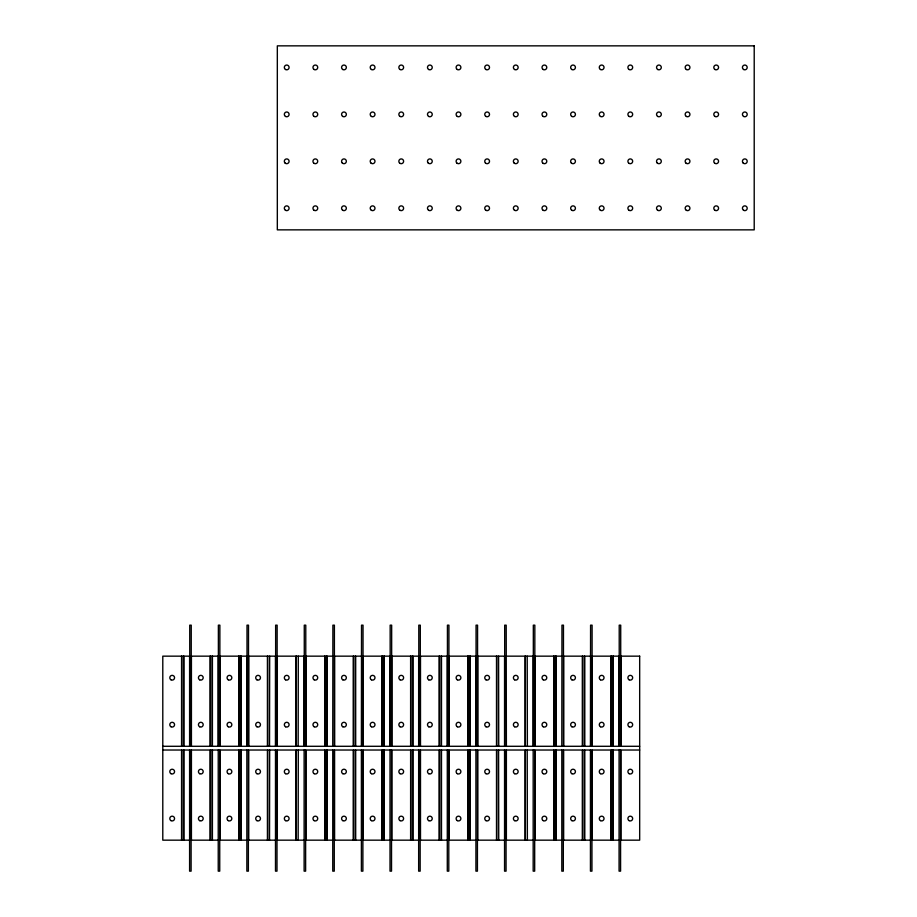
<?xml version="1.0" encoding="UTF-8"?>
<svg xmlns="http://www.w3.org/2000/svg" width="917" height="917" viewBox="0 0 917 917"><rect width="100%" height="100%" fill="white"/><g stroke="black" fill="none" stroke-linecap="round" stroke-linejoin="round"><path stroke-width="1.38" d="M162.79 746.289L639.676 746.289M162.79 750.026L181.566 750.026L181.566 840.167M639.676 750.026L620.912 750.026L620.912 840.167M620.912 656.159L620.912 746.289M620.717 746.289L620.717 625.165L619.216 625.165L619.216 746.289M619.078 656.159L619.078 746.289M619.078 750.026L619.078 871.15L620.58 871.15L620.58 750.026L611.238 750.026L611.238 840.167M613.255 656.159L613.255 746.289M613.255 750.026L613.255 840.167M613.118 656.159L613.118 746.289M613.118 750.026L613.118 840.167M611.238 656.159L611.238 746.289M611.043 656.159L611.043 746.289M611.043 840.167L611.043 750.026L592.279 750.026L592.279 840.167M592.279 656.159L592.279 746.289M592.095 746.289L592.095 625.165L590.582 625.165L590.445 746.289M590.445 750.026L590.445 871.15L591.946 871.15L591.946 750.026L582.604 750.026L582.604 840.167M584.622 656.159L584.622 746.289M584.622 750.026L584.622 840.167M584.484 656.159L584.484 746.289M584.484 750.026L584.484 840.167M582.604 656.159L582.604 746.289M582.41 656.159L582.41 746.289M582.41 840.167L582.41 750.026L563.646 750.026L563.646 840.167M563.646 656.159L563.646 746.289M563.462 746.289L563.462 625.165L561.961 625.165L561.812 746.289M561.812 750.026L561.812 871.15L563.313 871.15L563.313 750.026L553.971 750.026L553.971 840.167M556 656.159L556 746.289M556 750.026L556 840.167M555.851 656.159L555.851 746.289M555.851 750.026L555.851 840.167M553.971 656.159L553.971 746.289M553.776 656.159L553.776 746.289M553.776 840.167L553.776 750.026L535.012 750.026L535.012 840.167M535.012 656.159L535.012 746.289M534.829 746.289L534.829 625.165L533.327 625.165L533.327 746.289M533.178 656.159L533.178 746.289M533.178 750.026L533.178 871.15L534.68 871.15L534.68 750.026L525.349 750.026L525.349 840.167M527.218 656.159L527.367 746.289M527.218 750.026L527.367 840.167M525.349 656.159L525.349 746.289M525.143 656.159L525.143 746.289M525.143 840.167L525.143 750.026L506.379 750.026L506.379 840.167M506.379 746.289L506.195 625.165L504.694 625.165L504.694 746.289M504.556 656.159L504.556 746.289M504.556 750.026L504.556 871.15L506.058 871.15L506.058 750.026L496.716 750.026L496.716 840.167M498.584 656.159L498.733 746.289M498.584 750.026L498.733 840.167M496.716 656.159L496.716 746.289M496.51 656.159L496.51 746.289M496.51 840.167L496.51 750.026L477.746 750.026L477.746 840.167M477.746 656.159L477.746 746.289M477.562 746.289L477.562 625.165L476.061 625.165L476.061 746.289M475.923 656.159L475.923 746.289M475.923 750.026L475.923 871.15L477.425 871.15L477.425 750.026L468.083 750.026L468.083 840.167M470.1 656.159L470.1 746.289M470.1 750.026L470.1 840.167M469.962 656.159L469.962 746.289M469.962 750.026L469.962 840.167M468.083 656.159L468.083 746.289M467.888 656.159L467.888 746.289M467.888 840.167L467.888 750.026L449.112 750.026L449.112 840.167M449.112 656.159L449.112 746.289M448.929 746.289L448.929 625.165L447.427 625.165L447.427 746.289M447.29 656.159L447.29 746.289M447.29 750.026L447.29 871.15L448.791 871.15L448.791 750.026L439.449 750.026L439.449 840.167M441.467 656.159L441.467 746.289M441.467 750.026L441.467 840.167M441.329 656.159L441.329 746.289M441.329 750.026L441.329 840.167M439.449 656.159L439.449 746.289M439.254 656.159L439.254 746.289M439.254 840.167L439.254 750.026L420.49 750.026L420.49 840.167M420.49 656.159L420.49 746.289M420.295 746.289L420.295 625.165L418.794 625.165L418.794 746.289M418.656 656.159L418.656 746.289M418.656 750.026L418.656 871.15L420.158 871.15L420.158 750.026L410.816 750.026L410.816 840.167M412.833 656.159L412.833 746.289M412.833 750.026L412.833 840.167M412.696 656.159L412.696 746.289M412.696 750.026L412.696 840.167M410.816 656.159L410.816 746.289M410.621 656.159L410.621 746.289M410.621 840.167L410.621 750.026L391.857 750.026L391.857 840.167M391.857 656.159L391.857 746.289M391.662 746.289L391.662 625.165L390.161 625.165L390.161 746.289M390.023 656.159L390.023 746.289M390.023 750.026L390.023 871.15L391.525 871.15L391.525 750.026L382.183 750.026L382.183 840.167M384.2 656.159L384.2 746.289M384.2 750.026L384.2 840.167M384.063 656.159L384.063 746.289M384.063 750.026L384.063 840.167M382.183 656.159L382.183 746.289M381.988 656.159L381.988 746.289M381.988 840.167L381.988 750.026L363.224 750.026L363.224 840.167M363.224 656.159L363.224 746.289M363.029 746.289L363.029 625.165L361.527 625.165L361.39 746.289M361.39 750.026L361.39 871.15L362.891 871.15L362.891 750.026L353.549 750.026L353.549 840.167M355.567 656.159L355.567 746.289M355.567 750.026L355.567 840.167M355.429 656.159L355.429 746.289M355.429 750.026L355.429 840.167M353.549 656.159L353.549 746.289M353.354 656.159L353.354 746.289M353.354 840.167L353.354 750.026L334.59 750.026L334.59 840.167M334.59 656.159L334.59 746.289M334.396 746.289L334.396 625.165L332.894 625.165L332.756 746.289M332.756 750.026L332.756 871.15L334.258 871.15L334.258 750.026L324.916 750.026L324.916 840.167M326.933 656.159L326.933 746.289M326.933 750.026L326.933 840.167M326.796 656.159L326.796 746.289M326.796 750.026L326.796 840.167M324.916 656.159L324.916 746.289M324.721 656.159L324.721 746.289M324.721 840.167L324.721 750.026L305.957 750.026L305.957 840.167M305.957 656.159L305.957 746.289M305.774 746.289L305.774 625.165L304.272 625.165L304.272 746.289M304.123 656.159L304.123 746.289M304.123 750.026L304.123 871.15L305.625 871.15L305.625 750.026L296.283 750.026L296.283 840.167M298.3 656.159L298.163 746.289M298.3 750.026L298.163 840.167M296.283 656.159L296.283 746.289M296.088 656.159L296.088 746.289M296.088 840.167L296.088 750.026L277.324 750.026L277.324 840.167M277.324 656.159L277.324 746.289M277.14 746.289L277.14 625.165L275.639 625.165L275.639 746.289M275.49 656.159L275.49 746.289M275.49 750.026L275.49 871.15L276.991 871.15L276.991 750.026L267.661 750.026L267.661 840.167M269.678 656.159L269.529 746.289M269.678 750.026L269.529 840.167M267.661 656.159L267.661 746.289M267.455 656.159L267.455 746.289M267.455 840.167L267.455 750.026L248.69 750.026L248.69 840.167M248.69 656.159L248.69 746.289M248.507 746.289L248.507 625.165L247.005 625.165L247.005 746.289M246.856 656.159L246.856 746.289M246.856 750.026L246.856 871.15L248.369 871.15L248.369 750.026L239.028 750.026L239.028 840.167M241.045 656.159L241.045 746.289M241.045 750.026L241.045 840.167M240.896 656.159L240.896 746.289M240.896 750.026L240.896 840.167M239.028 656.159L239.028 746.289M238.821 656.159L238.821 746.289M238.821 840.167L238.821 750.026L220.057 750.026L220.057 840.167M220.057 656.159L220.057 746.289M219.874 746.289L219.874 625.165L218.372 625.165L218.372 746.289M218.235 656.159L218.235 746.289M218.235 750.026L218.235 871.15L219.736 871.15L219.736 750.026L210.394 750.026L210.394 840.167M212.412 656.159L212.412 746.289M212.412 750.026L212.412 840.167M212.274 656.159L212.274 746.289M212.274 750.026L212.274 840.167M210.394 656.159L210.394 746.289M210.199 656.159L210.199 746.289M210.199 840.167L210.199 750.026L191.424 750.026L191.424 840.167M191.424 656.159L191.424 746.289M191.24 746.289L191.24 625.165L189.739 625.165L189.739 746.289M189.601 656.159L189.601 746.289M189.601 750.026L189.601 871.15L191.103 871.15L191.103 750.026L181.761 750.026L181.761 840.167M183.778 656.159L183.778 746.289M183.778 750.026L183.778 840.167M183.641 656.159L183.641 746.289M183.641 750.026L183.641 840.167M181.761 656.159L181.761 746.289M181.566 656.159L181.566 746.289M754.21 45.85L277.324 45.85L277.324 229.858L754.21 229.858L754.21 45.85M639.676 656.159L162.79 656.159L162.79 840.167L639.676 840.167L639.676 656.159M600.463 820.623A2.384 2.384 0 0 0 604.039 818.56A2.384 2.384 0 0 0 600.463 816.497A2.384 2.384 0 0 0 600.463 820.623M600.463 773.673A2.384 2.384 0 0 0 604.039 771.61A2.384 2.384 0 0 0 600.463 769.546A2.384 2.384 0 0 0 600.463 773.673M600.463 726.745A2.384 2.384 0 0 0 604.039 724.682A2.384 2.384 0 0 0 600.463 722.619A2.384 2.384 0 0 0 600.463 726.745M600.463 679.795A2.384 2.384 0 0 0 604.039 677.732A2.384 2.384 0 0 0 600.463 675.669A2.384 2.384 0 0 0 600.463 679.795M571.841 820.623A2.384 2.384 0 0 0 575.418 818.56A2.384 2.384 0 0 0 571.841 816.497A2.384 2.384 0 0 0 571.841 820.623M571.841 773.673A2.384 2.384 0 0 0 575.418 771.61A2.384 2.384 0 0 0 571.841 769.546A2.384 2.384 0 0 0 571.841 773.673M571.841 726.745A2.384 2.384 0 0 0 575.418 724.682A2.384 2.384 0 0 0 571.841 722.619A2.384 2.384 0 0 0 571.841 726.745M571.841 679.795A2.384 2.384 0 0 0 575.418 677.732A2.384 2.384 0 0 0 571.841 675.669A2.384 2.384 0 0 0 571.841 679.795M543.208 820.623A2.384 2.384 0 0 0 546.784 818.56A2.384 2.384 0 0 0 543.208 816.497A2.384 2.384 0 0 0 543.208 820.623M543.208 773.673A2.384 2.384 0 0 0 546.784 771.61A2.384 2.384 0 0 0 543.208 769.546A2.384 2.384 0 0 0 543.208 773.673M543.208 726.745A2.384 2.384 0 0 0 546.784 724.682A2.384 2.384 0 0 0 543.208 722.619A2.384 2.384 0 0 0 543.208 726.745M543.208 679.795A2.384 2.384 0 0 0 546.784 677.732A2.384 2.384 0 0 0 543.208 675.669A2.384 2.384 0 0 0 543.208 679.795M514.575 820.623A2.384 2.384 0 0 0 518.151 818.56A2.384 2.384 0 0 0 514.575 816.497A2.384 2.384 0 0 0 514.575 820.623M514.575 773.673A2.384 2.384 0 0 0 518.151 771.61A2.384 2.384 0 0 0 514.575 769.546A2.384 2.384 0 0 0 514.575 773.673M514.575 726.745A2.384 2.384 0 0 0 518.151 724.682A2.384 2.384 0 0 0 514.575 722.619A2.384 2.384 0 0 0 514.575 726.745M514.575 679.795A2.384 2.384 0 0 0 518.151 677.732A2.384 2.384 0 0 0 514.575 675.669A2.384 2.384 0 0 0 514.575 679.795M485.941 820.623A2.384 2.384 0 0 0 489.518 818.56A2.384 2.384 0 0 0 485.941 816.497A2.384 2.384 0 0 0 485.941 820.623M485.941 773.673A2.384 2.384 0 0 0 489.518 771.61A2.384 2.384 0 0 0 485.941 769.546A2.384 2.384 0 0 0 485.941 773.673M485.941 726.745A2.384 2.384 0 0 0 489.518 724.682A2.384 2.384 0 0 0 485.941 722.619A2.384 2.384 0 0 0 485.941 726.745M485.941 679.795A2.384 2.384 0 0 0 489.518 677.732A2.384 2.384 0 0 0 485.941 675.669A2.384 2.384 0 0 0 485.941 679.795M457.308 820.623A2.384 2.384 0 0 0 460.884 818.56A2.384 2.384 0 0 0 457.308 816.497A2.384 2.384 0 0 0 457.308 820.623M457.308 773.673A2.384 2.384 0 0 0 460.884 771.61A2.384 2.384 0 0 0 457.308 769.546A2.384 2.384 0 0 0 457.308 773.673M457.308 726.745A2.384 2.384 0 0 0 460.884 724.682A2.384 2.384 0 0 0 457.308 722.619A2.384 2.384 0 0 0 457.308 726.745M457.308 679.795A2.384 2.384 0 0 0 460.884 677.732A2.384 2.384 0 0 0 457.308 675.669A2.384 2.384 0 0 0 457.308 679.795M428.675 820.623A2.384 2.384 0 0 0 432.251 818.56A2.384 2.384 0 0 0 428.675 816.497A2.384 2.384 0 0 0 428.675 820.623M428.675 773.673A2.384 2.384 0 0 0 432.251 771.61A2.384 2.384 0 0 0 428.675 769.546A2.384 2.384 0 0 0 428.675 773.673M428.675 726.745A2.384 2.384 0 0 0 432.251 724.682A2.384 2.384 0 0 0 428.675 722.619A2.384 2.384 0 0 0 428.675 726.745M428.675 679.795A2.384 2.384 0 0 0 432.251 677.732A2.384 2.384 0 0 0 428.675 675.669A2.384 2.384 0 0 0 428.675 679.795M400.041 820.623A2.384 2.384 0 0 0 403.618 818.56A2.384 2.384 0 0 0 400.041 816.497A2.384 2.384 0 0 0 400.041 820.623M400.041 773.673A2.384 2.384 0 0 0 403.618 771.61A2.384 2.384 0 0 0 400.041 769.546A2.384 2.384 0 0 0 400.041 773.673M400.041 726.745A2.384 2.384 0 0 0 403.618 724.682A2.384 2.384 0 0 0 400.041 722.619A2.384 2.384 0 0 0 400.041 726.745M400.041 679.795A2.384 2.384 0 0 0 403.618 677.732A2.384 2.384 0 0 0 400.041 675.669A2.384 2.384 0 0 0 400.041 679.795M371.408 820.623A2.384 2.384 0 0 0 374.984 818.56A2.384 2.384 0 0 0 371.408 816.497A2.384 2.384 0 0 0 371.408 820.623M371.408 773.673A2.384 2.384 0 0 0 374.984 771.61A2.384 2.384 0 0 0 371.408 769.546A2.384 2.384 0 0 0 371.408 773.673M371.408 726.745A2.384 2.384 0 0 0 374.984 724.682A2.384 2.384 0 0 0 371.408 722.619A2.384 2.384 0 0 0 371.408 726.745M371.408 679.795A2.384 2.384 0 0 0 374.984 677.732A2.384 2.384 0 0 0 371.408 675.669A2.384 2.384 0 0 0 371.408 679.795M342.775 820.623A2.384 2.384 0 0 0 346.351 818.56A2.384 2.384 0 0 0 342.775 816.497A2.384 2.384 0 0 0 342.775 820.623M342.775 773.673A2.384 2.384 0 0 0 346.351 771.61A2.384 2.384 0 0 0 342.775 769.546A2.384 2.384 0 0 0 342.775 773.673M342.775 726.745A2.384 2.384 0 0 0 346.351 724.682A2.384 2.384 0 0 0 342.775 722.619A2.384 2.384 0 0 0 342.775 726.745M342.775 679.795A2.384 2.384 0 0 0 346.351 677.732A2.384 2.384 0 0 0 342.775 675.669A2.384 2.384 0 0 0 342.775 679.795M314.153 820.623A2.384 2.384 0 0 0 317.729 818.56A2.384 2.384 0 0 0 314.153 816.497A2.384 2.384 0 0 0 314.153 820.623M314.153 773.673A2.384 2.384 0 0 0 317.729 771.61A2.384 2.384 0 0 0 314.153 769.546A2.384 2.384 0 0 0 314.153 773.673M314.153 726.745A2.384 2.384 0 0 0 317.729 724.682A2.384 2.384 0 0 0 314.153 722.619A2.384 2.384 0 0 0 314.153 726.745M314.153 679.795A2.384 2.384 0 0 0 317.729 677.732A2.384 2.384 0 0 0 314.153 675.669A2.384 2.384 0 0 0 314.153 679.795M285.519 820.623A2.384 2.384 0 0 0 289.096 818.56A2.384 2.384 0 0 0 285.519 816.497A2.384 2.384 0 0 0 285.519 820.623M285.519 773.673A2.384 2.384 0 0 0 289.096 771.61A2.384 2.384 0 0 0 285.519 769.546A2.384 2.384 0 0 0 285.519 773.673M285.519 726.745A2.384 2.384 0 0 0 289.096 724.682A2.384 2.384 0 0 0 285.519 722.619A2.384 2.384 0 0 0 285.519 726.745M285.519 679.795A2.384 2.384 0 0 0 289.096 677.732A2.384 2.384 0 0 0 285.519 675.669A2.384 2.384 0 0 0 285.519 679.795M256.886 820.623A2.384 2.384 0 0 0 260.462 818.56A2.384 2.384 0 0 0 256.886 816.497A2.384 2.384 0 0 0 256.886 820.623M256.886 773.673A2.384 2.384 0 0 0 260.462 771.61A2.384 2.384 0 0 0 256.886 769.546A2.384 2.384 0 0 0 256.886 773.673M256.886 726.745A2.384 2.384 0 0 0 260.462 724.682A2.384 2.384 0 0 0 256.886 722.619A2.384 2.384 0 0 0 256.886 726.745M256.886 679.795A2.384 2.384 0 0 0 260.462 677.732A2.384 2.384 0 0 0 256.886 675.669A2.384 2.384 0 0 0 256.886 679.795M228.253 820.623A2.384 2.384 0 0 0 231.829 818.56A2.384 2.384 0 0 0 228.253 816.497A2.384 2.384 0 0 0 228.253 820.623M228.253 773.673A2.384 2.384 0 0 0 231.829 771.61A2.384 2.384 0 0 0 228.253 769.546A2.384 2.384 0 0 0 228.253 773.673M228.253 726.745A2.384 2.384 0 0 0 231.829 724.682A2.384 2.384 0 0 0 228.253 722.619A2.384 2.384 0 0 0 228.253 726.745M228.253 679.795A2.384 2.384 0 0 0 231.829 677.732A2.384 2.384 0 0 0 228.253 675.669A2.384 2.384 0 0 0 228.253 679.795M199.619 820.623A2.384 2.384 0 0 0 203.196 818.56A2.384 2.384 0 0 0 199.619 816.497A2.384 2.384 0 0 0 199.619 820.623M199.619 773.673A2.384 2.384 0 0 0 203.196 771.61A2.384 2.384 0 0 0 199.619 769.546A2.384 2.384 0 0 0 199.619 773.673M199.619 726.745A2.384 2.384 0 0 0 203.196 724.682A2.384 2.384 0 0 0 199.619 722.619A2.384 2.384 0 0 0 199.619 726.745M199.619 679.795A2.384 2.384 0 0 0 203.196 677.732A2.384 2.384 0 0 0 199.619 675.669A2.384 2.384 0 0 0 199.619 679.795M629.096 820.623A2.384 2.384 0 0 0 632.673 818.56A2.384 2.384 0 0 0 629.096 816.497A2.384 2.384 0 0 0 629.096 820.623M629.096 773.673A2.384 2.384 0 0 0 632.673 771.61A2.384 2.384 0 0 0 629.096 769.546A2.384 2.384 0 0 0 629.096 773.673M285.027 162.997A2.384 2.384 0 0 0 289.015 161.919A2.384 2.384 0 0 0 286.093 158.996A2.384 2.384 0 0 0 285.027 162.997M285.519 210.325A2.384 2.384 0 0 0 289.096 208.251A2.384 2.384 0 0 0 285.519 206.187A2.384 2.384 0 0 0 285.519 210.325M313.648 162.997A2.384 2.384 0 0 0 317.637 161.919A2.384 2.384 0 0 0 314.726 158.996A2.384 2.384 0 0 0 313.648 162.997M314.153 210.325A2.384 2.384 0 0 0 317.729 208.251A2.384 2.384 0 0 0 314.153 206.187A2.384 2.384 0 0 0 314.153 210.325M342.282 162.997A2.384 2.384 0 0 0 346.271 161.919A2.384 2.384 0 0 0 343.359 158.996A2.384 2.384 0 0 0 342.282 162.997M342.775 210.325A2.384 2.384 0 0 0 346.351 208.251A2.384 2.384 0 0 0 342.775 206.187A2.384 2.384 0 0 0 342.775 210.325M370.915 162.997A2.384 2.384 0 0 0 374.904 161.919A2.384 2.384 0 0 0 371.981 158.996A2.384 2.384 0 0 0 370.915 162.997M371.408 210.325A2.384 2.384 0 0 0 374.984 208.251A2.384 2.384 0 0 0 371.408 206.187A2.384 2.384 0 0 0 371.408 210.325M399.548 162.997A2.384 2.384 0 0 0 403.537 161.919A2.384 2.384 0 0 0 400.614 158.996A2.384 2.384 0 0 0 399.548 162.997M400.041 210.325A2.384 2.384 0 0 0 403.618 208.251A2.384 2.384 0 0 0 400.041 206.187A2.384 2.384 0 0 0 400.041 210.325M428.182 162.997A2.384 2.384 0 0 0 432.171 161.919A2.384 2.384 0 0 0 429.248 158.996A2.384 2.384 0 0 0 428.182 162.997M428.675 210.325A2.384 2.384 0 0 0 432.251 208.251A2.384 2.384 0 0 0 428.675 206.187A2.384 2.384 0 0 0 428.675 210.325M456.815 162.997A2.384 2.384 0 0 0 460.804 161.919A2.384 2.384 0 0 0 457.881 158.996A2.384 2.384 0 0 0 456.815 162.997M457.308 210.325A2.384 2.384 0 0 0 460.884 208.251A2.384 2.384 0 0 0 457.308 206.187A2.384 2.384 0 0 0 457.308 210.325M485.448 162.997A2.384 2.384 0 0 0 489.437 161.919A2.384 2.384 0 0 0 486.514 158.996A2.384 2.384 0 0 0 485.448 162.997M485.941 210.325A2.384 2.384 0 0 0 489.518 208.251A2.384 2.384 0 0 0 485.941 206.187A2.384 2.384 0 0 0 485.941 210.325M514.082 162.997A2.384 2.384 0 0 0 518.071 161.919A2.384 2.384 0 0 0 515.148 158.996A2.384 2.384 0 0 0 514.082 162.997M514.575 210.325A2.384 2.384 0 0 0 518.151 208.251A2.384 2.384 0 0 0 514.575 206.187A2.384 2.384 0 0 0 514.575 210.325M542.715 162.997A2.384 2.384 0 0 0 546.704 161.919A2.384 2.384 0 0 0 543.781 158.996A2.384 2.384 0 0 0 542.715 162.997M543.208 210.325A2.384 2.384 0 0 0 546.784 208.251A2.384 2.384 0 0 0 543.208 206.187A2.384 2.384 0 0 0 543.208 210.325M571.337 162.997A2.384 2.384 0 0 0 575.337 161.919A2.384 2.384 0 0 0 572.414 158.996A2.384 2.384 0 0 0 571.337 162.997M571.841 210.325A2.384 2.384 0 0 0 575.418 208.251A2.384 2.384 0 0 0 571.841 206.187A2.384 2.384 0 0 0 571.841 210.325M599.97 162.997A2.384 2.384 0 0 0 603.959 161.919A2.384 2.384 0 0 0 601.048 158.996A2.384 2.384 0 0 0 599.97 162.997M600.463 210.325A2.384 2.384 0 0 0 604.039 208.251A2.384 2.384 0 0 0 600.463 206.187A2.384 2.384 0 0 0 600.463 210.325M628.603 162.997A2.384 2.384 0 0 0 632.592 161.919A2.384 2.384 0 0 0 629.681 158.996A2.384 2.384 0 0 0 628.603 162.997M629.096 210.325A2.384 2.384 0 0 0 632.673 208.251A2.384 2.384 0 0 0 629.096 206.187A2.384 2.384 0 0 0 629.096 210.325M657.237 162.997A2.384 2.384 0 0 0 661.226 161.919A2.384 2.384 0 0 0 658.303 158.996A2.384 2.384 0 0 0 657.237 162.997M657.73 210.325A2.384 2.384 0 0 0 661.306 208.251A2.384 2.384 0 0 0 657.73 206.187A2.384 2.384 0 0 0 657.73 210.325M685.87 162.997A2.384 2.384 0 0 0 689.859 161.919A2.384 2.384 0 0 0 686.936 158.996A2.384 2.384 0 0 0 685.87 162.997M686.363 210.325A2.384 2.384 0 0 0 689.939 208.251A2.384 2.384 0 0 0 686.363 206.187A2.384 2.384 0 0 0 686.363 210.325M714.503 162.997A2.384 2.384 0 0 0 718.492 161.919A2.384 2.384 0 0 0 715.569 158.996A2.384 2.384 0 0 0 714.503 162.997M714.996 210.325A2.384 2.384 0 0 0 718.573 208.251A2.384 2.384 0 0 0 714.996 206.187A2.384 2.384 0 0 0 714.996 210.325M743.137 162.997A2.384 2.384 0 0 0 747.126 161.919A2.384 2.384 0 0 0 744.203 158.996A2.384 2.384 0 0 0 743.137 162.997M743.63 210.325A2.384 2.384 0 0 0 747.206 208.251A2.384 2.384 0 0 0 743.63 206.187A2.384 2.384 0 0 0 743.63 210.325M285.519 69.497A2.384 2.384 0 0 0 289.096 67.434A2.384 2.384 0 0 0 285.519 65.359A2.384 2.384 0 0 0 285.519 69.497M285.519 116.448A2.384 2.384 0 0 0 289.096 114.384A2.384 2.384 0 0 0 285.519 112.31A2.384 2.384 0 0 0 285.519 116.448M314.153 69.497A2.384 2.384 0 0 0 317.729 67.434A2.384 2.384 0 0 0 314.153 65.359A2.384 2.384 0 0 0 314.153 69.497M314.153 116.448A2.384 2.384 0 0 0 317.729 114.384A2.384 2.384 0 0 0 314.153 112.31A2.384 2.384 0 0 0 314.153 116.448M342.775 69.497A2.384 2.384 0 0 0 346.351 67.434A2.384 2.384 0 0 0 342.775 65.359A2.384 2.384 0 0 0 342.775 69.497M342.775 116.448A2.384 2.384 0 0 0 346.351 114.384A2.384 2.384 0 0 0 342.775 112.31A2.384 2.384 0 0 0 342.775 116.448M371.408 69.497A2.384 2.384 0 0 0 374.984 67.434A2.384 2.384 0 0 0 371.408 65.359A2.384 2.384 0 0 0 371.408 69.497M371.408 116.448A2.384 2.384 0 0 0 374.984 114.384A2.384 2.384 0 0 0 371.408 112.31A2.384 2.384 0 0 0 371.408 116.448M400.041 69.497A2.384 2.384 0 0 0 403.618 67.434A2.384 2.384 0 0 0 400.041 65.359A2.384 2.384 0 0 0 400.041 69.497M400.041 116.448A2.384 2.384 0 0 0 403.618 114.384A2.384 2.384 0 0 0 400.041 112.31A2.384 2.384 0 0 0 400.041 116.448M428.675 69.497A2.384 2.384 0 0 0 432.251 67.434A2.384 2.384 0 0 0 428.675 65.359A2.384 2.384 0 0 0 428.675 69.497M428.675 116.448A2.384 2.384 0 0 0 432.251 114.384A2.384 2.384 0 0 0 428.675 112.31A2.384 2.384 0 0 0 428.675 116.448M457.308 69.497A2.384 2.384 0 0 0 460.884 67.434A2.384 2.384 0 0 0 457.308 65.359A2.384 2.384 0 0 0 457.308 69.497M457.308 116.448A2.384 2.384 0 0 0 460.884 114.384A2.384 2.384 0 0 0 457.308 112.31A2.384 2.384 0 0 0 457.308 116.448M485.941 69.497A2.384 2.384 0 0 0 489.518 67.434A2.384 2.384 0 0 0 485.941 65.359A2.384 2.384 0 0 0 485.941 69.497M485.941 116.448A2.384 2.384 0 0 0 489.518 114.384A2.384 2.384 0 0 0 485.941 112.31A2.384 2.384 0 0 0 485.941 116.448M514.575 69.497A2.384 2.384 0 0 0 518.151 67.434A2.384 2.384 0 0 0 514.575 65.359A2.384 2.384 0 0 0 514.575 69.497M514.575 116.448A2.384 2.384 0 0 0 518.151 114.384A2.384 2.384 0 0 0 514.575 112.31A2.384 2.384 0 0 0 514.575 116.448M543.208 69.497A2.384 2.384 0 0 0 546.784 67.434A2.384 2.384 0 0 0 543.208 65.359A2.384 2.384 0 0 0 543.208 69.497M543.208 116.448A2.384 2.384 0 0 0 546.784 114.384A2.384 2.384 0 0 0 543.208 112.31A2.384 2.384 0 0 0 543.208 116.448M571.841 69.497A2.384 2.384 0 0 0 575.418 67.434A2.384 2.384 0 0 0 571.841 65.359A2.384 2.384 0 0 0 571.841 69.497M571.841 116.448A2.384 2.384 0 0 0 575.418 114.384A2.384 2.384 0 0 0 571.841 112.31A2.384 2.384 0 0 0 571.841 116.448M600.463 69.497A2.384 2.384 0 0 0 604.039 67.434A2.384 2.384 0 0 0 600.463 65.359A2.384 2.384 0 0 0 600.463 69.497M600.463 116.448A2.384 2.384 0 0 0 604.039 114.384A2.384 2.384 0 0 0 600.463 112.31A2.384 2.384 0 0 0 600.463 116.448M629.096 69.497A2.384 2.384 0 0 0 632.673 67.434A2.384 2.384 0 0 0 629.096 65.359A2.384 2.384 0 0 0 629.096 69.497M629.096 116.448A2.384 2.384 0 0 0 632.673 114.384A2.384 2.384 0 0 0 629.096 112.31A2.384 2.384 0 0 0 629.096 116.448M657.73 69.497A2.384 2.384 0 0 0 661.306 67.434A2.384 2.384 0 0 0 657.73 65.359A2.384 2.384 0 0 0 657.73 69.497M657.73 116.448A2.384 2.384 0 0 0 661.306 114.384A2.384 2.384 0 0 0 657.73 112.31A2.384 2.384 0 0 0 657.73 116.448M686.363 69.497A2.384 2.384 0 0 0 689.939 67.434A2.384 2.384 0 0 0 686.363 65.359A2.384 2.384 0 0 0 686.363 69.497M686.363 116.448A2.384 2.384 0 0 0 689.939 114.384A2.384 2.384 0 0 0 686.363 112.31A2.384 2.384 0 0 0 686.363 116.448M714.996 69.497A2.384 2.384 0 0 0 718.573 67.434A2.384 2.384 0 0 0 714.996 65.359A2.384 2.384 0 0 0 714.996 69.497M714.996 116.448A2.384 2.384 0 0 0 718.573 114.384A2.384 2.384 0 0 0 714.996 112.31A2.384 2.384 0 0 0 714.996 116.448M743.63 69.497A2.384 2.384 0 0 0 747.206 67.434A2.384 2.384 0 0 0 743.63 65.359A2.384 2.384 0 0 0 743.63 69.497M743.63 116.448A2.384 2.384 0 0 0 747.206 114.384A2.384 2.384 0 0 0 743.63 112.31A2.384 2.384 0 0 0 743.63 116.448M629.096 726.745A2.384 2.384 0 0 0 632.673 724.682A2.384 2.384 0 0 0 629.096 722.619A2.384 2.384 0 0 0 629.096 726.745M629.096 679.795A2.384 2.384 0 0 0 632.673 677.732A2.384 2.384 0 0 0 629.096 675.669A2.384 2.384 0 0 0 629.096 679.795M170.986 820.623A2.384 2.384 0 0 0 174.562 818.56A2.384 2.384 0 0 0 170.986 816.497A2.384 2.384 0 0 0 170.986 820.623M170.986 773.673A2.384 2.384 0 0 0 174.562 771.61A2.384 2.384 0 0 0 170.986 769.546A2.384 2.384 0 0 0 170.986 773.673M170.986 726.745A2.384 2.384 0 0 0 174.562 724.682A2.384 2.384 0 0 0 170.986 722.619A2.384 2.384 0 0 0 170.986 726.745M170.986 679.795A2.384 2.384 0 0 0 174.562 677.732A2.384 2.384 0 0 0 170.986 675.669A2.384 2.384 0 0 0 170.986 679.795"/></g></svg>
